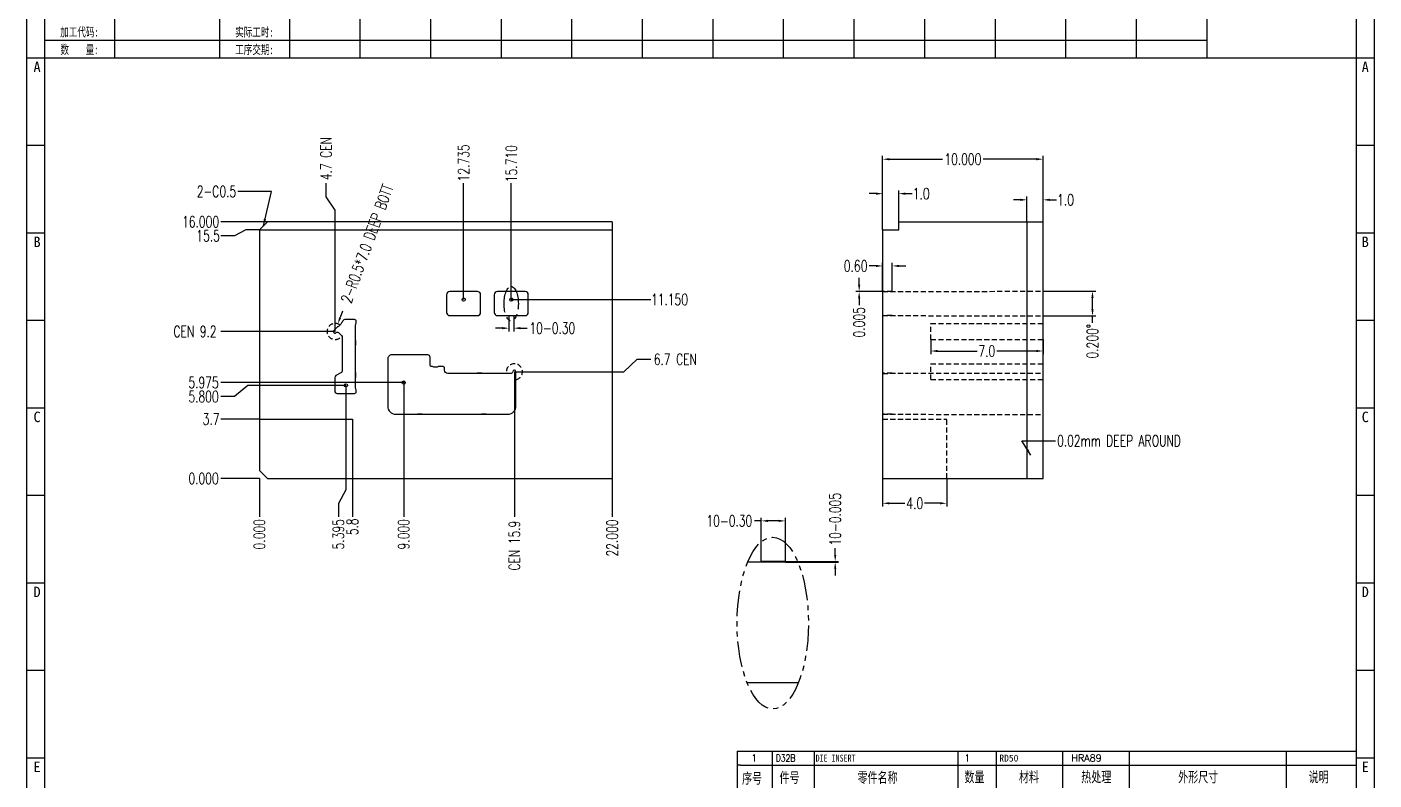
# Model space of a CAD drawing. Header units: millimetres. Extents: x -2852 to 5627, y -2271 to 1849.
# Drawn here: x -1342.4 to -1258.4, y -414.8 to -367.8 of the extents above; entities that cross this region are included whole.
import ezdxf
from ezdxf.enums import TextEntityAlignment as Align

# ---------------------------------------------------------------- set-up
doc = ezdxf.new("R2010")
doc.units = ezdxf.units.MM
doc.header["$PDSIZE"] = 3
doc.linetypes.add('DASHED2', pattern=[9.525, 6.35, -3.175])
doc.linetypes.add('PHANTOM', pattern=[63.5, 31.75, -6.35, 6.35, -6.35, 6.35, -6.35])
for name, color, linetype in [('1', 7, 'Continuous'), ('11', 4, 'DASHED2'), ('41', 1, 'Continuous'), ('D03', 7, 'Continuous'), ('PUNCH', 1, 'Continuous')]:
    doc.layers.add(name, color=color, linetype=linetype)
doc.styles.add('CH', font='仿宋_GB2312_0.ttf')
doc.styles.add('jet02', font='simplex.shx', dxfattribs={"width": 0.7})
doc.styles.add('SIMPLEX', font='SIMPLEX')
doc.styles.get("Standard").update_dxf_attribs({"font": '仿宋_GB2312_0.ttf', "width": 0.7})
doc.styles.add('tk', font='', dxfattribs={"width": 0.7})
doc.styles.add('tk 2', font='仿宋_GB2312_0.ttf', dxfattribs={"width": 0.65})
doc.styles.get('tk').set_extended_font_data('NSimSun')
doc.dimstyles.new('jet02', dxfattribs={"dimtxt": 3.5, "dimasz": 2.1, "dimexe": 1, "dimexo": 0, "dimgap": 0.5, "dimtad": 0, "dimtoh": 1, "dimdec": 3, "dimzin": 9, "dimdsep": 46, "dimtxsty": 'jet02', "dimcen": 0, "dimclrt": 256, "dimazin": 2, "dimtfac": 1, "dimtdec": 3, "dimtofl": 0, "dimtmove": 0, "dimatfit": 1, "dimfxl": 1, "dimarcsym": 0})

# ---------------------------------------------------------------- blocks, each defined once
blk = doc.blocks.new('A3-N')
at = {"layer": '1', "color": 1}
for p, q in [((0, 0), (0, 296.73)), ((420, 296.73), (420, 1)), ((5.45, 269.45), (0, 269.45)), ((420, 269.45), (414.55, 269.45)), ((5.45, 242.18), (0, 242.18)), ((420, 242.18), (414.55, 242.18)), ((5.45, 214.91), (0, 214.91)), ((420, 214.91), (414.55, 214.91)), ((5.45, 187.64), (0, 187.64)), ((420, 187.64), (414.55, 187.64)), ((5.45, 160.36), (0, 160.36)), ((420, 160.36), (414.55, 160.36)), ((5.45, 133.09), (0, 133.09)), ((420, 133.09), (414.55, 133.09)), ((5.45, 105.82), (0, 105.82)), ((420, 105.82), (414.55, 105.82)), ((5.45, 78.55), (0, 78.55)), ((420, 78.55), (414.55, 78.55)), ((5.45, 51.27), (0, 51.27)), ((420, 51.27), (414.55, 51.27)), ((222.45, 49.09), (221.45, 49.09)), ((221.45, 49.09), (221.45, 40.36)), ((222.45, 49.09), (414.55, 49.09)), ((232.36, 49.09), (232.36, 40.36)), ((245.45, 49.09), (245.45, 40.36)), ((290.18, 49.09), (290.18, 40.36)), ((302.18, 49.09), (302.18, 40.36)), ((322.91, 49.09), (322.91, 40.36)), ((343.64, 49.09), (343.64, 40.36)), ((392.73, 40.36), (392.73, 49.09))]:
    blk.add_line(p, q, dxfattribs=at)
at = {"layer": '1'}
blk.add_line((414.55, 278.18), (414.55, 284.73), dxfattribs=at)
blk.add_lwpolyline([(221.45, 5.45), (414.55, 5.45), (414.55, 291.27), (5.45, 291.27), (5.45, 5.45), (414.55, 5.45)], dxfattribs=at)
at = {"layer": '41'}
for p, q in [((27.27, 291.27), (27.27, 269.45)), ((60, 291.27), (60, 269.45)), ((81.82, 291.27), (81.82, 269.45)), ((103.82, 291.27), (103.82, 269.45)), ((125.82, 291.27), (125.82, 269.45)), ((147.82, 291.27), (147.82, 269.45)), ((169.82, 291.27), (169.82, 269.45)), ((191.82, 291.27), (191.82, 269.45)), ((213.82, 291.27), (213.82, 269.45)), ((235.82, 291.27), (235.82, 269.45)), ((257.82, 291.27), (257.82, 269.45)), ((279.82, 291.27), (279.82, 269.45)), ((301.82, 291.27), (301.82, 269.45)), ((323.82, 291.27), (323.82, 269.45)), ((345.82, 291.27), (345.82, 269.45)), ((367.82, 291.27), (367.82, 269.45)), ((367.82, 274.91), (5.45, 274.91)), ((414.55, 269.45), (5.45, 269.45))]:
    blk.add_line(p, q, dxfattribs=at)
at = {"layer": '1', "style": 'tk', "width": 0.7}
for s, p in [('加工代码:', (16.36, 277.64)), ('实际工时:', (70.91, 277.64)), ('数    量:', (16.36, 272.18)), ('工序交期:', (70.91, 272.18))]:
    blk.add_text(s, height=2.727, dxfattribs=at).set_placement(p, align=Align.MIDDLE)
at = {"layer": '1', "color": 1}
for s, p in [('A', (2.04, 268.36)), ('B', (2.04, 213.82)), ('C', (2.04, 159.27)), ('D', (2.04, 104.73)), ('E', (2.04, 50.18))]:
    blk.add_text(s, height=3.27, dxfattribs=at).set_placement(p, align=Align.TOP_LEFT)
for s, p in [('A', (418.37, 268.36)), ('B', (418.37, 213.82)), ('C', (418.37, 159.27)), ('D', (418.37, 104.73)), ('E', (418.37, 50.18))]:
    blk.add_text(s, height=3.27, dxfattribs=at).set_placement(p, align=Align.TOP_RIGHT)
at = {"layer": '1', "color": 1, "style": 'tk 2', "width": 0.7}
for s, p in [('序号', (222.96, 43.34)), ('件号', (234.62, 43.61)), ('零件名称', (258.97, 43.61)), ('数量', (292.3, 43.78)), ('材料', (309.27, 43.78)), ('热处理', (328.71, 43.78)), ('外形尺寸', (358.94, 43.78)), ('说明', (399.61, 43.78))]:
    blk.add_text(s, height=3.273, dxfattribs=at).set_placement(p)
at = {"layer": '1', "style": 'tk 2', "width": 0.7}
for tag, p in [('PATR-NO1', (309.84, 32.96)), ('TITLE', (365.74, 30.9)), ('PATR-NO2', (309.84, 27.81)), ('DWG-NO:', (366.54, 18.14))]:
    blk.add_attdef(tag, p, '', height=3.27, dxfattribs=at)
at = {"layer": '1', "color": 1, "style": 'tk 2', "width": 0.7}
for tag, p in [('DRAW', (314.55, 7.27)), ('DATE', (334.72, 7.32))]:
    blk.add_attdef(tag, p, '', height=3.49, dxfattribs=at)
at = {"layer": '1', "style": 'tk 2', "width": 0.7}
for tag, p in [('SCALE', (376.55, 8.73)), ('SHEET', (386.6, 8.72)), ('REV', (397.38, 8.73))]:
    blk.add_attdef(tag, text='', height=2.18, dxfattribs=at).set_placement(p, align=Align.MIDDLE_LEFT)
blk = doc.blocks.new('FB3')
at = {"layer": '1', "color": 1}
for p, q in [((0, 4.36), (193.09, 4.36)), ((0, 4.36), (0, 0)), ((10.91, 4.36), (10.91, 0)), ((24, 4.36), (24, 0)), ((68.73, 4.36), (68.73, 0)), ((80.73, 4.36), (80.73, 0)), ((101.45, 4.36), (101.45, 0)), ((122.18, 4.36), (122.18, 0)), ((171.27, 0), (171.27, 4.36))]:
    blk.add_line(p, q, dxfattribs=at)
at = {"layer": '1'}
for tag, style, p in [('ITEM', 'SIMPLEX', (4.36, 2.18)), ('PARTNO', 'SIMPLEX', (12, 2.18)), ('QTY', 'SIMPLEX', (74.18, 2.18)), ('MATL', 'CH', (81.72, 2.18)), ('FINISH', 'SIMPLEX', (104.17, 2.18)), ('SPEC', 'SIMPLEX', (130.91, 2.18)), ('REMARK', 'SIMPLEX', (174.06, 2.18))]:
    blk.add_attdef(tag, text='', height=2.18, dxfattribs=dict(at, style=style)).set_placement(p, align=Align.MIDDLE_LEFT)
at = {"layer": '1', "style": 'tk', "width": 0.7}
blk.add_attdef('DIE', text='', height=2.18, dxfattribs=at).set_placement((24.43, 2.18), align=Align.MIDDLE_LEFT)
blk = doc.blocks.new('*D1891')
at = {"layer": '41', "ltscale": 0.05}
blk.add_line((-407.518, -2837.959), (-407.662, -2838.354), dxfattribs=at)
blk.add_solid([(-407.727, -2838.33), (-407.596, -2838.378), (-407.805, -2838.749)], dxfattribs=at)
at = {"layer": 'Defpoints', "color": 0, "ltscale": 0.05}
for p in [(-407.805, -2838.749), (-407.976, -2839.219)]:
    blk.add_point(p, dxfattribs=at)
at = {"layer": '41', "ltscale": 0.05, "insert": (-405.983, -2833.743), "char_height": 0.7, "attachment_point": 5, "rotation": 69.99685, "style": 'jet02'}
blk.add_mtext('2-R0.5*7.0 DEEP BOTT', dxfattribs=at)
blk = doc.blocks.new('*D1892')
at = {"layer": '41', "ltscale": 0.05}
blk.add_line((-412.697, -2848.379), (-415.098, -2848.379), dxfattribs=at)
at = {"layer": 'Defpoints', "color": 0, "ltscale": 0.05}
for p in [(-415.098, -2848.379), (-412.697, -2848.379), (-412.697, -2848.379)]:
    blk.add_point(p, dxfattribs=at)
at = {"layer": '41', "ltscale": 0.05, "insert": (-416.178, -2848.379), "char_height": 0.7, "attachment_point": 5, "style": 'jet02'}
blk.add_mtext('0.000', dxfattribs=at)
blk = doc.blocks.new('*D1893')
at = {"layer": '41', "ltscale": 0.05}
blk.add_line((-412.697, -2844.679), (-415.098, -2844.679), dxfattribs=at)
at = {"layer": 'Defpoints', "color": 0, "ltscale": 0.05}
for p in [(-415.098, -2844.679), (-412.697, -2844.679), (-412.697, -2848.379)]:
    blk.add_point(p, dxfattribs=at)
at = {"layer": '41', "ltscale": 0.05, "insert": (-415.711, -2844.679), "char_height": 0.7, "attachment_point": 5, "style": 'jet02'}
blk.add_mtext('3.7', dxfattribs=at)
blk = doc.blocks.new('*D1894')
at = {"layer": '41', "ltscale": 0.05}
for p, q in [((-414.258, -2843.279), (-415.098, -2843.279)), ((-413.418, -2842.579), (-414.258, -2843.279)), ((-407.302, -2842.579), (-413.418, -2842.579))]:
    blk.add_line(p, q, dxfattribs=at)
at = {"layer": 'Defpoints', "color": 0, "ltscale": 0.05}
for p in [(-415.098, -2843.279), (-407.302, -2842.579), (-412.697, -2848.379)]:
    blk.add_point(p, dxfattribs=at)
at = {"layer": '41', "ltscale": 0.05, "insert": (-416.178, -2843.279), "char_height": 0.7, "attachment_point": 5, "style": 'jet02'}
blk.add_mtext('5.800', dxfattribs=at)
blk = doc.blocks.new('*D1895')
at = {"layer": '41', "ltscale": 0.05}
blk.add_line((-403.697, -2842.404), (-415.098, -2842.404), dxfattribs=at)
at = {"layer": 'Defpoints', "color": 0, "ltscale": 0.05}
for p in [(-415.098, -2842.404), (-403.697, -2842.404), (-412.697, -2848.379)]:
    blk.add_point(p, dxfattribs=at)
at = {"layer": '41', "ltscale": 0.05, "insert": (-416.178, -2842.404), "char_height": 0.7, "attachment_point": 5, "style": 'jet02'}
blk.add_mtext('5.975', dxfattribs=at)
blk = doc.blocks.new('*D1896')
at = {"layer": '41', "ltscale": 0.05}
blk.add_line((-407.976, -2839.219), (-415.098, -2839.219), dxfattribs=at)
at = {"layer": 'Defpoints', "color": 0, "ltscale": 0.05}
for p in [(-415.098, -2839.219), (-407.976, -2839.219), (-412.697, -2848.379)]:
    blk.add_point(p, dxfattribs=at)
at = {"layer": '41', "ltscale": 0.05, "insert": (-416.878, -2839.219), "char_height": 0.7, "attachment_point": 5, "style": 'jet02'}
blk.add_mtext('{\\C1; CEN }9.2', dxfattribs=at)
blk = doc.blocks.new('*D1897')
at = {"layer": '41', "ltscale": 0.05}
for p, q in [((-414.258, -2833.254), (-415.098, -2833.254)), ((-413.537, -2832.879), (-414.258, -2833.254)), ((-412.697, -2832.879), (-413.537, -2832.879))]:
    blk.add_line(p, q, dxfattribs=at)
at = {"layer": 'Defpoints', "color": 0, "ltscale": 0.05}
for p in [(-415.098, -2833.254), (-412.697, -2832.879), (-412.697, -2848.379)]:
    blk.add_point(p, dxfattribs=at)
at = {"layer": '41', "ltscale": 0.05, "insert": (-415.898, -2833.254), "char_height": 0.7, "attachment_point": 5, "style": 'jet02'}
blk.add_mtext('15.5', dxfattribs=at)
blk = doc.blocks.new('*D1898')
at = {"layer": '41', "ltscale": 0.05}
blk.add_line((-412.197, -2832.379), (-415.098, -2832.379), dxfattribs=at)
at = {"layer": 'Defpoints', "color": 0, "ltscale": 0.05}
for p in [(-415.098, -2832.379), (-412.197, -2832.379), (-412.697, -2848.379)]:
    blk.add_point(p, dxfattribs=at)
at = {"layer": '41', "ltscale": 0.05, "insert": (-416.364, -2832.379), "char_height": 0.7, "attachment_point": 5, "style": 'jet02'}
blk.add_mtext('16.000', dxfattribs=at)
blk = doc.blocks.new('*D1899')
at = {"layer": '41', "ltscale": 0.05}
for p, q in [((-389.976, -2841.729), (-389.136, -2840.954)), ((-389.136, -2840.954), (-388.296, -2840.954)), ((-396.797, -2841.729), (-389.976, -2841.729))]:
    blk.add_line(p, q, dxfattribs=at)
at = {"layer": 'Defpoints', "color": 0, "ltscale": 0.05}
for p in [(-388.296, -2840.954), (-396.797, -2841.729), (-412.697, -2848.379)]:
    blk.add_point(p, dxfattribs=at)
at = {"layer": '41', "ltscale": 0.05, "insert": (-386.761, -2840.954), "char_height": 0.7, "attachment_point": 5, "style": 'jet02'}
blk.add_mtext('6.7{\\C1; CEN }', dxfattribs=at)
blk = doc.blocks.new('*D1900')
at = {"layer": '41', "ltscale": 0.05}
blk.add_line((-396.987, -2837.229), (-388.296, -2837.229), dxfattribs=at)
at = {"layer": 'Defpoints', "color": 0, "ltscale": 0.05}
for p in [(-396.987, -2837.229), (-388.296, -2837.229), (-412.697, -2848.379)]:
    blk.add_point(p, dxfattribs=at)
at = {"layer": '41', "ltscale": 0.05, "insert": (-387.123, -2837.229), "char_height": 0.7, "attachment_point": 5, "style": 'jet02'}
blk.add_mtext('11.150', dxfattribs=at)
blk = doc.blocks.new('*D1901')
at = {"layer": '41', "ltscale": 0.05}
blk.add_line((-412.697, -2848.379), (-412.697, -2850.78), dxfattribs=at)
at = {"layer": 'Defpoints', "color": 0, "ltscale": 0.05}
for p in [(-412.697, -2848.379), (-412.697, -2848.379), (-412.697, -2850.78)]:
    blk.add_point(p, dxfattribs=at)
at = {"layer": '41', "ltscale": 0.05, "insert": (-412.697, -2851.86), "char_height": 0.7, "attachment_point": 5, "rotation": 90, "style": 'jet02'}
blk.add_mtext('0.000', dxfattribs=at)
blk = doc.blocks.new('*D1902')
at = {"layer": '41', "ltscale": 0.05}
for p, q in [((-407.302, -2842.579), (-407.302, -2849.1)), ((-407.302, -2849.1), (-407.772, -2849.94)), ((-407.772, -2849.94), (-407.772, -2850.78))]:
    blk.add_line(p, q, dxfattribs=at)
at = {"layer": 'Defpoints', "color": 0, "ltscale": 0.05}
for p in [(-407.302, -2842.579), (-412.697, -2848.379), (-407.772, -2850.78)]:
    blk.add_point(p, dxfattribs=at)
at = {"layer": '41', "ltscale": 0.05, "insert": (-407.772, -2851.86), "char_height": 0.7, "attachment_point": 5, "rotation": 90, "style": 'jet02'}
blk.add_mtext('5.395', dxfattribs=at)
blk = doc.blocks.new('*D1903')
at = {"layer": '41', "ltscale": 0.05}
blk.add_line((-406.897, -2848.379), (-406.897, -2850.78), dxfattribs=at)
at = {"layer": 'Defpoints', "color": 0, "ltscale": 0.05}
for p in [(-412.697, -2848.379), (-406.897, -2848.379), (-406.897, -2850.78)]:
    blk.add_point(p, dxfattribs=at)
at = {"layer": '41', "ltscale": 0.05, "insert": (-406.897, -2851.393), "char_height": 0.7, "attachment_point": 5, "rotation": 90, "style": 'jet02'}
blk.add_mtext('5.8', dxfattribs=at)
blk = doc.blocks.new('*D1904')
at = {"layer": '41', "ltscale": 0.05}
blk.add_line((-403.697, -2842.404), (-403.697, -2850.78), dxfattribs=at)
at = {"layer": 'Defpoints', "color": 0, "ltscale": 0.05}
for p in [(-403.697, -2842.404), (-412.697, -2848.379), (-403.697, -2850.78)]:
    blk.add_point(p, dxfattribs=at)
at = {"layer": '41', "ltscale": 0.05, "insert": (-403.697, -2851.86), "char_height": 0.7, "attachment_point": 5, "rotation": 90, "style": 'jet02'}
blk.add_mtext('9.000', dxfattribs=at)
blk = doc.blocks.new('*D1905')
at = {"layer": '41', "ltscale": 0.05}
blk.add_line((-396.797, -2841.729), (-396.797, -2850.78), dxfattribs=at)
at = {"layer": 'Defpoints', "color": 0, "ltscale": 0.05}
for p in [(-396.797, -2841.729), (-412.697, -2848.379), (-396.797, -2850.78)]:
    blk.add_point(p, dxfattribs=at)
at = {"layer": '41', "ltscale": 0.05, "insert": (-396.797, -2852.735), "char_height": 0.7, "attachment_point": 5, "rotation": 90, "style": 'jet02'}
blk.add_mtext('{\\C1; CEN }15.9', dxfattribs=at)
blk = doc.blocks.new('*D1906')
at = {"layer": '41', "ltscale": 0.05}
blk.add_line((-390.697, -2848.379), (-390.697, -2850.78), dxfattribs=at)
at = {"layer": 'Defpoints', "color": 0, "ltscale": 0.05}
for p in [(-412.697, -2848.379), (-390.697, -2848.379), (-390.697, -2850.78)]:
    blk.add_point(p, dxfattribs=at)
at = {"layer": '41', "ltscale": 0.05, "insert": (-390.697, -2852.093), "char_height": 0.7, "attachment_point": 5, "rotation": 90, "style": 'jet02'}
blk.add_mtext('22.000', dxfattribs=at)
blk = doc.blocks.new('*D1907')
at = {"layer": '41', "ltscale": 0.05}
for p, q in [((-408.543, -2830.818), (-408.543, -2829.978)), ((-407.976, -2831.658), (-408.543, -2830.818)), ((-407.976, -2839.219), (-407.976, -2831.658))]:
    blk.add_line(p, q, dxfattribs=at)
at = {"layer": 'Defpoints', "color": 0, "ltscale": 0.05}
for p in [(-408.543, -2829.978), (-407.976, -2839.219), (-412.697, -2848.379)]:
    blk.add_point(p, dxfattribs=at)
at = {"layer": '41', "ltscale": 0.05, "insert": (-408.543, -2828.443), "char_height": 0.7, "attachment_point": 5, "rotation": 90, "style": 'jet02'}
blk.add_mtext('4.7{\\C1; CEN }', dxfattribs=at)
blk = doc.blocks.new('*D1908')
at = {"layer": '41', "ltscale": 0.05}
blk.add_line((-399.962, -2837.229), (-399.962, -2829.978), dxfattribs=at)
at = {"layer": 'Defpoints', "color": 0, "ltscale": 0.05}
for p in [(-399.962, -2829.978), (-399.962, -2837.229), (-412.697, -2848.379)]:
    blk.add_point(p, dxfattribs=at)
at = {"layer": '41', "ltscale": 0.05, "insert": (-399.962, -2828.711), "char_height": 0.7, "attachment_point": 5, "rotation": 90, "style": 'jet02'}
blk.add_mtext('12.735', dxfattribs=at)
blk = doc.blocks.new('*D1909')
at = {"layer": '41', "ltscale": 0.05}
blk.add_line((-396.987, -2837.229), (-396.987, -2829.978), dxfattribs=at)
at = {"layer": 'Defpoints', "color": 0, "ltscale": 0.05}
for p in [(-396.987, -2829.978), (-396.987, -2837.229), (-412.697, -2848.379)]:
    blk.add_point(p, dxfattribs=at)
at = {"layer": '41', "ltscale": 0.05, "insert": (-396.987, -2828.758), "char_height": 0.7, "attachment_point": 5, "rotation": 90, "style": 'jet02'}
blk.add_mtext('15.710', dxfattribs=at)
blk = doc.blocks.new('*D1910')
at = {"layer": '41', "ltscale": 0.05}
for p, q in [((-374.252, -2830.628), (-374.672, -2830.628)), ((-373.832, -2832.879), (-373.832, -2830.428)), ((-372.832, -2832.379), (-372.832, -2830.428)), ((-372.412, -2830.628), (-371.992, -2830.628))]:
    blk.add_line(p, q, dxfattribs=at)
for points in [[(-374.252, -2830.558), (-374.252, -2830.698), (-373.832, -2830.628)], [(-372.412, -2830.558), (-372.412, -2830.698), (-372.832, -2830.628)]]:
    blk.add_solid(points, dxfattribs=at)
at = {"layer": 'Defpoints', "color": 0, "ltscale": 0.05}
for p in [(-372.832, -2830.628), (-372.832, -2832.379), (-373.832, -2832.879)]:
    blk.add_point(p, dxfattribs=at)
at = {"layer": '41', "ltscale": 0.05, "insert": (-371.425, -2830.628), "char_height": 0.7, "attachment_point": 5, "style": 'jet02'}
blk.add_mtext('1.0', dxfattribs=at)
blk = doc.blocks.new('*D1911')
at = {"layer": '41', "ltscale": 0.05}
for p, q in [((-373.832, -2832.879), (-373.832, -2828.28)), ((-363.832, -2832.379), (-363.832, -2828.28)), ((-373.412, -2828.48), (-370.098, -2828.48)), ((-364.252, -2828.48), (-367.565, -2828.48))]:
    blk.add_line(p, q, dxfattribs=at)
for points in [[(-373.412, -2828.41), (-373.412, -2828.55), (-373.832, -2828.48)], [(-364.252, -2828.41), (-364.252, -2828.55), (-363.832, -2828.48)]]:
    blk.add_solid(points, dxfattribs=at)
at = {"layer": 'Defpoints', "color": 0, "ltscale": 0.05}
for p in [(-363.832, -2828.48), (-363.832, -2832.379), (-373.832, -2832.879)]:
    blk.add_point(p, dxfattribs=at)
at = {"layer": '41', "ltscale": 0.05, "insert": (-368.832, -2828.48), "char_height": 0.7, "attachment_point": 5, "style": 'jet02'}
blk.add_mtext('10.000', dxfattribs=at)
blk = doc.blocks.new('*D1912')
at = {"layer": '41', "ltscale": 0.05}
for p, q in [((-365.252, -2831.014), (-365.672, -2831.014)), ((-364.832, -2832.379), (-364.832, -2830.814)), ((-363.832, -2832.379), (-363.832, -2830.814)), ((-363.412, -2831.014), (-362.992, -2831.014))]:
    blk.add_line(p, q, dxfattribs=at)
for points in [[(-365.252, -2830.944), (-365.252, -2831.084), (-364.832, -2831.014)], [(-363.412, -2830.944), (-363.412, -2831.084), (-363.832, -2831.014)]]:
    blk.add_solid(points, dxfattribs=at)
at = {"layer": 'Defpoints', "color": 0, "ltscale": 0.05}
for p in [(-363.832, -2831.014), (-364.832, -2832.379), (-363.832, -2832.379)]:
    blk.add_point(p, dxfattribs=at)
at = {"layer": '41', "ltscale": 0.05, "insert": (-362.425, -2831.014), "char_height": 0.7, "attachment_point": 5, "style": 'jet02'}
blk.add_mtext('1.0', dxfattribs=at)
blk = doc.blocks.new('*D1913')
at = {"layer": '41', "ltscale": 0.05}
for p, q in [((-370.832, -2839.719), (-370.832, -2840.637)), ((-363.832, -2839.719), (-363.832, -2840.637)), ((-370.412, -2840.437), (-367.945, -2840.437)), ((-364.252, -2840.437), (-366.718, -2840.437))]:
    blk.add_line(p, q, dxfattribs=at)
for points in [[(-370.412, -2840.367), (-370.412, -2840.507), (-370.832, -2840.437)], [(-364.252, -2840.367), (-364.252, -2840.507), (-363.832, -2840.437)]]:
    blk.add_solid(points, dxfattribs=at)
at = {"layer": 'Defpoints', "color": 0, "ltscale": 0.05}
for p in [(-370.832, -2839.719), (-363.832, -2839.719), (-363.832, -2840.437)]:
    blk.add_point(p, dxfattribs=at)
at = {"layer": '41', "ltscale": 0.05, "insert": (-367.332, -2840.437), "char_height": 0.7, "attachment_point": 5, "style": 'jet02'}
blk.add_mtext('7.0', dxfattribs=at)
blk = doc.blocks.new('*D1914')
at = {"layer": '41', "ltscale": 0.05}
for p, q in [((-373.832, -2848.379), (-373.832, -2850.128)), ((-369.832, -2848.379), (-369.832, -2850.128)), ((-373.412, -2849.928), (-372.445, -2849.928)), ((-370.252, -2849.928), (-371.218, -2849.928))]:
    blk.add_line(p, q, dxfattribs=at)
for points in [[(-373.412, -2849.858), (-373.412, -2849.998), (-373.832, -2849.928)], [(-370.252, -2849.858), (-370.252, -2849.998), (-369.832, -2849.928)]]:
    blk.add_solid(points, dxfattribs=at)
at = {"layer": 'Defpoints', "color": 0, "ltscale": 0.05}
for p in [(-373.832, -2848.379), (-369.832, -2848.379), (-373.832, -2849.928)]:
    blk.add_point(p, dxfattribs=at)
at = {"layer": '41', "ltscale": 0.05, "insert": (-371.832, -2849.928), "char_height": 0.7, "attachment_point": 5, "style": 'jet02'}
blk.add_mtext('4.0', dxfattribs=at)
blk = doc.blocks.new('*D1915')
at = {"layer": '41', "ltscale": 0.05}
for p, q in [((-363.832, -2836.711), (-360.548, -2836.705)), ((-363.832, -2838.246), (-360.548, -2838.252))]:
    blk.add_line(p, q, dxfattribs=at)
for start, end in [(359.95435, 0.04565), (359.84565, 359.9)]:
    blk.add_arc((-803.549, -2837.479), 442.802, start, end, dxfattribs=at)
for points in [[(-360.818, -2837.126), (-360.678, -2837.126), (-360.748, -2836.706)], [(-360.678, -2837.832), (-360.818, -2837.831), (-360.748, -2838.251)]]:
    blk.add_solid(points, dxfattribs=at)
at = {"layer": 'Defpoints', "color": 0, "ltscale": 0.05}
for p in [(-373.832, -2836.729), (-363.832, -2836.711), (-360.748, -2837.221), (-373.832, -2838.229), (-363.832, -2838.246)]:
    blk.add_point(p, dxfattribs=at)
at = {"layer": '41', "ltscale": 0.05, "insert": (-360.752, -2839.833), "char_height": 0.7, "attachment_point": 5, "rotation": 89.84565, "style": 'jet02'}
blk.add_mtext('0.200°', dxfattribs=at)
blk = doc.blocks.new('*D1916')
at = {"layer": '41', "ltscale": 0.05}
for p, q in [((-373.832, -2836.724), (-373.832, -2834.933)), ((-373.232, -2836.728), (-373.232, -2834.933)), ((-374.252, -2835.133), (-374.672, -2835.133)), ((-372.812, -2835.133), (-372.392, -2835.133))]:
    blk.add_line(p, q, dxfattribs=at)
for points in [[(-374.252, -2835.063), (-374.252, -2835.203), (-373.832, -2835.133)], [(-372.812, -2835.063), (-372.812, -2835.203), (-373.232, -2835.133)]]:
    blk.add_solid(points, dxfattribs=at)
at = {"layer": 'Defpoints', "color": 0, "ltscale": 0.05}
for p in [(-373.832, -2835.133), (-373.832, -2836.724), (-373.232, -2836.728)]:
    blk.add_point(p, dxfattribs=at)
at = {"layer": '41', "ltscale": 0.05, "insert": (-375.518, -2835.133), "char_height": 0.7, "attachment_point": 5, "style": 'jet02'}
blk.add_mtext('0.60', dxfattribs=at)
blk = doc.blocks.new('*D1917')
at = {"layer": '41', "ltscale": 0.05}
for p, q in [((-375.297, -2836.304), (-375.297, -2835.884)), ((-373.832, -2836.724), (-375.497, -2836.724)), ((-373.832, -2836.729), (-375.497, -2836.729)), ((-375.297, -2837.149), (-375.297, -2837.569))]:
    blk.add_line(p, q, dxfattribs=at)
for points in [[(-375.367, -2836.304), (-375.227, -2836.304), (-375.297, -2836.724)], [(-375.367, -2837.149), (-375.227, -2837.149), (-375.297, -2836.729)]]:
    blk.add_solid(points, dxfattribs=at)
at = {"layer": 'Defpoints', "color": 0, "ltscale": 0.05}
for p in [(-375.297, -2836.729), (-373.832, -2836.724), (-373.832, -2836.729)]:
    blk.add_point(p, dxfattribs=at)
at = {"layer": '41', "ltscale": 0.05, "insert": (-375.297, -2838.649), "char_height": 0.7, "attachment_point": 5, "rotation": 90, "style": 'jet02'}
blk.add_mtext('0.005', dxfattribs=at)
blk = doc.blocks.new('*D1918')
at = {"layer": '41', "ltscale": 0.05}
for p, q in [((-397.137, -2838.234), (-397.137, -2839.212)), ((-396.837, -2838.234), (-396.837, -2839.212)), ((-397.557, -2839.012), (-397.977, -2839.012)), ((-396.417, -2839.012), (-395.997, -2839.012))]:
    blk.add_line(p, q, dxfattribs=at)
for points in [[(-397.557, -2838.942), (-397.557, -2839.082), (-397.137, -2839.012)], [(-396.417, -2838.942), (-396.417, -2839.082), (-396.837, -2839.012)]]:
    blk.add_solid(points, dxfattribs=at)
at = {"layer": 'Defpoints', "color": 0, "ltscale": 0.05}
for p in [(-397.137, -2838.234), (-396.837, -2838.234), (-396.837, -2839.012)]:
    blk.add_point(p, dxfattribs=at)
at = {"layer": '41', "ltscale": 0.05, "insert": (-394.427, -2839.012), "char_height": 0.7, "attachment_point": 5, "style": 'jet02'}
blk.add_mtext('10-0.30', dxfattribs=at)
blk = doc.blocks.new('*D1919')
at = {"layer": '41', "ltscale": 0.05}
for p, q in [((-376.792, -2853.147), (-376.792, -2852.727)), ((-379.901, -2853.567), (-376.592, -2853.567)), ((-379.901, -2853.592), (-376.592, -2853.592)), ((-376.792, -2854.012), (-376.792, -2854.432))]:
    blk.add_line(p, q, dxfattribs=at)
for points in [[(-376.862, -2853.147), (-376.722, -2853.147), (-376.792, -2853.567)], [(-376.862, -2854.012), (-376.722, -2854.012), (-376.792, -2853.592)]]:
    blk.add_solid(points, dxfattribs=at)
at = {"layer": 'Defpoints', "color": 0, "ltscale": 0.05}
for p in [(-379.901, -2853.567), (-379.901, -2853.592), (-376.792, -2853.567)]:
    blk.add_point(p, dxfattribs=at)
at = {"layer": '41', "ltscale": 0.05, "insert": (-376.792, -2850.923), "char_height": 0.7, "attachment_point": 5, "rotation": 90, "style": 'jet02'}
blk.add_mtext('10-0.005', dxfattribs=at)
blk = doc.blocks.new('*D1920')
at = {"layer": '41', "ltscale": 0.05}
for p, q in [((-381.401, -2853.567), (-381.401, -2850.825)), ((-379.901, -2853.567), (-379.901, -2850.825)), ((-381.401, -2851.025), (-381.821, -2851.025)), ((-380.321, -2851.025), (-380.981, -2851.025))]:
    blk.add_line(p, q, dxfattribs=at)
for points in [[(-380.981, -2850.955), (-380.981, -2851.095), (-381.401, -2851.025)], [(-380.321, -2850.955), (-380.321, -2851.095), (-379.901, -2851.025)]]:
    blk.add_solid(points, dxfattribs=at)
at = {"layer": 'Defpoints', "color": 0, "ltscale": 0.05}
for p in [(-379.901, -2851.025), (-381.401, -2853.567), (-379.901, -2853.567)]:
    blk.add_point(p, dxfattribs=at)
at = {"layer": '41', "ltscale": 0.05, "insert": (-383.391, -2851.025), "char_height": 0.7, "attachment_point": 5, "style": 'jet02'}
blk.add_mtext('10-0.30', dxfattribs=at)

msp = doc.modelspace()

# ---------------------------------------------------------------- linework, layer by layer
at = {"layer": '1', "ltscale": 0.05}
for p, q in [((-1327.9045, -380.4488), (-1305.9045, -380.4488)), ((-1289.0393, -395.9488), (-1289.0393, -380.4488)), ((-1289.0393, -380.4488), (-1288.0393, -380.4488)), ((-1288.0393, -379.9488), (-1279.0393, -379.9488)), ((-1288.0393, -380.4488), (-1288.0393, -379.9488)), ((-1279.0393, -395.9488), (-1279.0393, -379.9488)), ((-1289.0393, -395.9488), (-1279.0393, -395.9488))]:
    msp.add_line(p, q, dxfattribs=at)
at = {"layer": '1', "color": 3, "ltscale": 0.05}
for p, q in [((-1280.0393, -395.9488), (-1280.0393, -379.9488)), ((-1315.3195, -384.2988), (-1315.3195, -384.2938)), ((-1315.0195, -384.2988), (-1315.0195, -384.2938)), ((-1312.3445, -384.2988), (-1312.3445, -384.2938)), ((-1312.0445, -384.2988), (-1312.0445, -384.2938)), ((-1315.3195, -385.7988), (-1315.3195, -385.8038)), ((-1315.0195, -385.7988), (-1315.0195, -385.8038)), ((-1312.3445, -385.7988), (-1312.3445, -385.8038)), ((-1312.0445, -385.7988), (-1312.0445, -385.8038)), ((-1322.7325, -388.0402), (-1322.7375, -388.0402)), ((-1321.9045, -387.3488), (-1321.8995, -387.3488)), ((-1321.9045, -387.6488), (-1321.8995, -387.6488)), ((-1322.7325, -388.3402), (-1322.7375, -388.3402)), ((-1321.9045, -389.3488), (-1321.8995, -389.3488)), ((-1321.9045, -389.6488), (-1321.8995, -389.6488)), ((-1314.3295, -389.3988), (-1314.3295, -389.3938)), ((-1314.0295, -389.3988), (-1314.0295, -389.3938)), ((-1318.0545, -391.9488), (-1318.0545, -391.9538)), ((-1317.7545, -391.9488), (-1317.7545, -391.9538)), ((-1314.0545, -391.9488), (-1314.0545, -391.9538)), ((-1313.7545, -391.9488), (-1313.7545, -391.9538)), ((-1296.6088, -401.1619), (-1296.6088, -401.1369)), ((-1295.1088, -401.1619), (-1295.1088, -401.1369)), ((-1296.6088, -408.6619), (-1296.6088, -408.6869)), ((-1295.1088, -408.6619), (-1295.1088, -408.6869))]:
    msp.add_line(p, q, dxfattribs=at)
for points in [[(-1315.0195, -384.2938), (-1315.3195, -384.2938)], [(-1312.0445, -384.2938), (-1312.3445, -384.2938)], [(-1315.0195, -385.8038), (-1315.3195, -385.8038)], [(-1312.0445, -385.8038), (-1312.3445, -385.8038)], [(-1322.7375, -388.0402), (-1322.7375, -388.3402)], [(-1321.8995, -387.6488), (-1321.8995, -387.3488)], [(-1321.8995, -389.6488), (-1321.8995, -389.3488)], [(-1314.0295, -389.3938), (-1314.3295, -389.3938)], [(-1317.7545, -391.9538), (-1318.0545, -391.9538)], [(-1313.7545, -391.9538), (-1314.0545, -391.9538)], [(-1295.1088, -401.1369), (-1296.6088, -401.1369)], [(-1295.1088, -408.6869), (-1296.6088, -408.6869)]]:
    msp.add_lwpolyline(points, dxfattribs=at)
at = {"layer": '11', "ltscale": 0.05}
for p, q in [((-1289.0393, -384.2988), (-1279.0393, -384.2814)), ((-1289.0393, -385.7988), (-1279.0393, -385.8163)), ((-1286.0393, -386.2888), (-1279.0393, -386.2888)), ((-1286.0393, -387.2888), (-1286.0393, -386.2888)), ((-1286.0393, -387.2888), (-1279.0393, -387.2888)), ((-1286.0393, -388.7988), (-1279.0393, -388.7988)), ((-1286.0393, -389.7887), (-1286.0393, -388.7988)), ((-1289.0393, -389.3988), (-1279.0393, -389.3814)), ((-1286.0393, -389.7887), (-1279.0393, -389.7887)), ((-1289.0393, -391.9488), (-1279.0393, -391.9663)), ((-1289.0393, -392.2488), (-1285.0393, -392.2488)), ((-1285.0393, -395.9488), (-1285.0393, -392.2488))]:
    msp.add_line(p, q, dxfattribs=at)
at = {"layer": '11', "color": 3, "ltscale": 0.05}
for p, q in [((-1288.4393, -384.2978), (-1289.0393, -384.2938)), ((-1288.4393, -385.7999), (-1289.0393, -385.8038)), ((-1288.4393, -389.3978), (-1289.0393, -389.3938)), ((-1288.4393, -391.9499), (-1289.0393, -391.9538))]:
    msp.add_line(p, q, dxfattribs=at)
at = {"layer": '11', "ltscale": 0.05}
for centre, start, end in [((-1323.184, -386.7888), 51.892103, 326.178745), ((-1312.0045, -389.2988), 281.536959, 191.536959)]:
    msp.add_arc(centre, 0.5, start, end, dxfattribs=at)
at = {"layer": '41', "color": 6, "linetype": 'PHANTOM', "ltscale": 0.05}
for centre, major_axis in [((-1312.2013, -385.0601), (0, 1.0704)), ((-1295.8926, -404.9683), (0, 5.352))]:
    msp.add_ellipse(centre, major_axis=major_axis, ratio=0.4156448, dxfattribs=at)
at = {"layer": 'D03', "ltscale": 0.05}
for points in [[(-1305.9045, -379.9488), (-1327.4045, -379.9488), (-1327.9045, -380.4488), (-1327.9045, -395.4488), (-1327.4045, -395.9488), (-1305.9045, -395.9488)], [(-1305.9045, -379.9488), (-1305.9045, -395.9488)]]:
    msp.add_lwpolyline(points, dxfattribs=at)
at = {"layer": 'D03'}
msp.add_lwpolyline([(-1327.9045, -392.2488), (-1322.1045, -392.2488), (-1322.1045, -395.9488)], dxfattribs=at)
at = {"layer": 'PUNCH', "color": 1, "ltscale": 0.05}
for points in [[(-1316.2295, -384.4988), (-1316.2295, -385.5988, 0.4142136), (-1316.0295, -385.7988), (-1314.3095, -385.7988, 0.4142136), (-1314.1095, -385.5988), (-1314.1095, -384.4988, 0.4142136), (-1314.3095, -384.2988), (-1316.0295, -384.2988, 0.4142136)], [(-1311.1345, -384.4988, 0.4142136), (-1311.3345, -384.2988), (-1313.0545, -384.2988, 0.4142136), (-1313.2545, -384.4988), (-1313.2545, -385.5988, 0.4142136), (-1313.0545, -385.7988), (-1311.3345, -385.7988, 0.4142136), (-1311.1345, -385.5988)]]:
    msp.add_lwpolyline(points, format="xyb", close=True, dxfattribs=at)
at = {"layer": 'PUNCH', "ltscale": 0.05}
for points in [[(-1322.9719, -386.8595), (-1322.7911, -387.0402, -0.1989124), (-1322.7325, -387.1817), (-1322.7325, -389.1988, -0.2679492), (-1322.8325, -389.372), (-1323.1295, -389.5435, 0.2679492), (-1323.2045, -389.6734), (-1323.2045, -390.4988, 0.4142136), (-1323.0545, -390.6488), (-1321.9645, -390.6488, 0.4142136), (-1321.8645, -390.5488), (-1321.8645, -390.4488, 0.1443689), (-1321.8805, -390.3946, -0.1443689), (-1321.9045, -390.3132), (-1321.9045, -386.3845, -0.1443689), (-1321.8805, -386.3031, 0.1443689), (-1321.8645, -386.2488), (-1321.8645, -386.1488, 0.4142136), (-1321.9645, -386.0488), (-1322.5686, -386.0488, 0.2679492), (-1322.6985, -386.1238), (-1322.7438, -386.2024, -0.0655435), (-1322.7597, -386.2231), (-1322.7747, -386.238, 0.0954146), (-1322.8065, -386.285), (-1322.8261, -386.3309, -0.0954146), (-1322.8579, -386.3779), (-1322.9232, -386.4431, -0.0954146), (-1322.9701, -386.4749), (-1323.016, -386.4946, 0.0954146), (-1323.063, -386.5264), (-1323.2547, -386.7181, 1), (-1323.1133, -386.8595, -0.4142136)], [(-1316.8277, -389.0081, -0.0954146), (-1316.8834, -389.0188), (-1316.9756, -389.0188, -0.0954146), (-1317.0314, -389.0081), (-1317.0777, -388.9896, 0.0954146), (-1317.1334, -388.9788), (-1317.1545, -388.9788, -0.4142136), (-1317.2545, -388.8788), (-1317.2545, -388.3988, 0.4142136), (-1317.4045, -388.2488), (-1319.6545, -388.2488, 0.4142136), (-1319.9045, -388.4988), (-1319.9045, -391.4488, 0.4142136), (-1319.4045, -391.9488), (-1312.4045, -391.9488, 0.4142136), (-1311.9045, -391.4488), (-1311.9045, -389.2988, 1), (-1312.1045, -389.2988, -0.4142136), (-1312.2045, -389.3988), (-1316.1545, -389.3988, -0.4142136), (-1316.3545, -389.1988), (-1316.3545, -389.0788, 0.4142136), (-1316.4545, -388.9788), (-1316.7256, -388.9788, 0.0954146), (-1316.7814, -388.9896)]]:
    msp.add_lwpolyline(points, format="xyb", close=True, dxfattribs=at)
at = {"layer": 'PUNCH', "color": 1, "ltscale": 0.05}
for points in [[(-1294.3288, -401.1619), (-1297.4564, -401.1619)], [(-1297.5024, -408.6619), (-1294.2828, -408.6619)]]:
    msp.add_lwpolyline(points, dxfattribs=at)
at = {"layer": 'PUNCH', "ltscale": 0.05}
for centre in [(-1315.1695, -384.7988), (-1312.1945, -384.7988), (-1322.5095, -390.1488), (-1318.9045, -389.9738)]:
    msp.add_circle(centre, 0.1, dxfattribs=at)

# ---------------------------------------------------------------- block references
at = {"layer": '1', "ltscale": 0.05, "xscale": 0.2000000000000455, "yscale": 0.2000000000000455, "zscale": 0.2000000000000455}
msp.add_blockref('A3-N', (-1342.3987, -423.6399), dxfattribs=at)
at = {"layer": '1', "ltscale": 0.05}
ref = msp.add_blockref('FB3', (-1298.1078, -413.8217), dxfattribs=dict(at, xscale=0.2000000000000455, yscale=0.2000000000000455, zscale=0.2000000000000455))
ref.add_attrib('PARTNO', 'D32B', dxfattribs={"height": 0.43636, "style": 'SIMPLEX', "width": 0.8}).set_placement((-1295.7078, -413.3854), align=Align.MIDDLE_LEFT)
ref.add_attrib('ITEM', '1', dxfattribs={"height": 0.4364, "style": 'SIMPLEX'}).set_placement((-1297.235, -413.3854), align=Align.MIDDLE_LEFT)
ref.add_attrib('DIE', 'DIE INSERT', dxfattribs={"height": 0.43636, "style": 'tk', "width": 0.7}).set_placement((-1293.2217, -413.3854), align=Align.MIDDLE_LEFT)
ref.add_attrib('QTY', '1', dxfattribs={"height": 0.4364, "style": 'SIMPLEX'}).set_placement((-1283.9479, -413.3854), align=Align.MIDDLE_LEFT)
ref.add_attrib('MATL', 'RD50', dxfattribs={"height": 0.43636, "style": 'CH'}).set_placement((-1281.7646, -413.3854), align=Align.MIDDLE_LEFT)
ref.add_attrib('FINISH', 'HRA89', dxfattribs={"height": 0.43636, "style": 'SIMPLEX'}).set_placement((-1277.2732, -413.3854), align=Align.MIDDLE_LEFT)

# ---------------------------------------------------------------- texts
at = {"layer": '41', "ltscale": 0.05, "char_height": 0.7, "style": 'jet02'}
for s, insert, attachment_point in [('2-C0.5', (-1329.3515, -378.0629), 6), ('0.02mm DEEP AROUND', (-1278.1673, -393.6051), 4)]:
    msp.add_mtext(s, dxfattribs=dict(at, insert=insert, attachment_point=attachment_point))

# ---------------------------------------------------------------- dimensions: what is measured, and where the dimension line sits
at = {"layer": '41', "ltscale": 0.05}
for feature_location, offset, dtype, origin, text, picture, middle, set_off in [((-1323.184, -386.7888), (-0.5664, 9.2408), 1, (-1327.9045, -395.9488), '<>{\\C1; CEN }', '*D1907', (-1323.7504, -376.013), (-915.2077, 2452.4298)), ((-1323.184, -386.7888), (-7.1214, 0), 0, (-1327.9045, -395.9488), '{\\C1; CEN }<>', '*D1896', (-1332.0854, -386.7888), (-915.2077, 2452.4298)), ((-1312.0045308743, -389.2988274945), (8.5008718636, 0.775), 0, (-1327.9045308743, -395.9488274945), '<>{\\C1; CEN }', '*D1899', (-1301.9686590107, -388.5238274945), (-915.2077048823, 2452.4298167741)), ((-1312.0045, -389.2988), (0, -9.0509), 1, (-1327.9045, -395.9488), '{\\C1; CEN }<>', '*D1905', (-1312.0045, -400.3047), (-915.2077, 2452.4298))]:
    dim = msp.add_ordinate_dim(feature_location=feature_location, offset=offset, dtype=dtype, origin=origin, text=text, dimstyle='jet02', override={"dimscale": 0.2, "dimtoh": 0, "dimdec": 1, "dimzin": 1, "dimclrd": 256, "dimclre": 256, "dimadec": 1, "dimazin": 0, "dimatfit": 3, "dimlwd": -1, "dimlwe": -1}, dxfattribs=at)
    dim.commit()
    dim.dimension.update_dxf_attribs({"geometry": picture, "text_midpoint": middle, "insert": set_off})
for feature_location, offset, dtype, origin, override, picture, middle, set_off in [((-1315.1695, -384.7988), (0, 7.2509), 1, (-1327.9045, -395.9488), {"dimscale": 0.2, "dimtoh": 0, "dimzin": 1, "dimclrd": 256, "dimclre": 256, "dimadec": 3, "dimazin": 0, "dimatfit": 3, "dimlwd": -1, "dimlwe": -1}, '*D1908', (-1315.1695, -376.2813), (-915.2077, 2452.4298)), ((-1312.1945, -384.7988), (0, 7.2509), 1, (-1327.9045, -395.9488), {"dimscale": 0.2, "dimtoh": 0, "dimzin": 1, "dimclrd": 256, "dimclre": 256, "dimadec": 3, "dimazin": 0, "dimatfit": 3, "dimlwd": -1, "dimlwe": -1}, '*D1909', (-1312.1945, -376.328), (-915.2077, 2452.4298)), ((-1327.4045, -379.9488), (-2.9009, 0), 0, (-1327.9045, -395.9488), {"dimscale": 0.2, "dimtoh": 0, "dimzin": 1, "dimclrd": 256, "dimclre": 256, "dimadec": 3, "dimazin": 0, "dimatfit": 3, "dimlwd": -1, "dimlwe": -1}, '*D1898', (-1331.5721, -379.9488), (-915.2077, 2452.4298)), ((-1327.9045, -380.4488), (-2.4009, -0.375), 0, (-1327.9045, -395.9488), {"dimscale": 0.2, "dimtoh": 0, "dimdec": 1, "dimzin": 1, "dimclrd": 256, "dimclre": 256, "dimadec": 1, "dimazin": 0, "dimatfit": 3, "dimlwd": -1, "dimlwe": -1}, '*D1897', (-1331.1054, -380.8238), (-915.2077, 2452.4298)), ((-1312.1945, -384.7988), (8.6909, 0), 0, (-1327.9045, -395.9488), {"dimscale": 0.2, "dimtoh": 0, "dimzin": 1, "dimclrd": 256, "dimclre": 256, "dimadec": 3, "dimazin": 0, "dimatfit": 3, "dimlwd": -1, "dimlwe": -1}, '*D1900', (-1302.3303, -384.7988), (-915.2077, 2452.4298)), ((-1318.9045, -389.9738), (-11.4009, 0), 0, (-1327.9045, -395.9488), {"dimscale": 0.2, "dimtoh": 0, "dimzin": 1, "dimclrd": 256, "dimclre": 256, "dimadec": 3, "dimazin": 0, "dimatfit": 3, "dimlwd": -1, "dimlwe": -1}, '*D1895', (-1331.3854, -389.9738), (-915.2077, 2452.4298)), ((-1322.5095, -390.1488), (-7.7959, -0.7), 0, (-1327.9045, -395.9488), {"dimscale": 0.2, "dimtoh": 0, "dimzin": 1, "dimclrd": 256, "dimclre": 256, "dimadec": 3, "dimazin": 0, "dimatfit": 3, "dimlwd": -1, "dimlwe": -1}, '*D1894', (-1331.3854, -390.8488), (-915.2077, 2452.4298)), ((-1318.9045, -389.9738), (0, -8.3759), 1, (-1327.9045, -395.9488), {"dimscale": 0.2, "dimtoh": 0, "dimzin": 1, "dimclrd": 256, "dimclre": 256, "dimadec": 3, "dimazin": 0, "dimatfit": 3, "dimlwd": -1, "dimlwe": -1}, '*D1904', (-1318.9045, -399.4297), (-915.2077, 2452.4298)), ((-1322.5095, -390.1488), (-0.47, -8.2009), 1, (-1327.9045, -395.9488), {"dimscale": 0.2, "dimtoh": 0, "dimzin": 1, "dimclrd": 256, "dimclre": 256, "dimadec": 3, "dimazin": 0, "dimatfit": 3, "dimlwd": -1, "dimlwe": -1}, '*D1902', (-1322.9795, -399.4297), (-915.2077, 2452.4298)), ((-1327.9045, -392.2488), (-2.4009, 0), 0, (-1327.9045, -395.9488), {"dimscale": 0.2, "dimtoh": 0, "dimdec": 1, "dimzin": 1, "dimclrd": 256, "dimclre": 256, "dimadec": 1, "dimazin": 0, "dimatfit": 3, "dimlwd": -1, "dimlwe": -1}, '*D1893', (-1330.9187, -392.2488), (-915.2077, 2452.4298)), ((-1327.9045308743, -395.9488274945), (-2.4008718636, 0), 0, (-1327.9045308743, -395.9488274945), {"dimscale": 0.2, "dimtoh": 0, "dimzin": 1, "dimclrd": 256, "dimclre": 256, "dimadec": 3, "dimazin": 0, "dimatfit": 3, "dimlwd": -1, "dimlwe": -1}, '*D1892', (-1331.3854027379, -395.9488274945), (-915.2077048823, 2452.4298167741)), ((-1327.9045308743, -395.9488274945), (0, -2.4008718636), 1, (-1327.9045308743, -395.9488274945), {"dimscale": 0.2, "dimtoh": 0, "dimzin": 1, "dimclrd": 256, "dimclre": 256, "dimadec": 3, "dimazin": 0, "dimatfit": 3, "dimlwd": -1, "dimlwe": -1}, '*D1901', (-1327.9045308743, -399.429699358), (-915.2077048823, 2452.4298167741)), ((-1322.1045, -395.9488), (0, -2.4009), 1, (-1327.9045, -395.9488), {"dimscale": 0.2, "dimtoh": 0, "dimdec": 1, "dimzin": 1, "dimclrd": 256, "dimclre": 256, "dimadec": 1, "dimazin": 0, "dimatfit": 3, "dimlwd": -1, "dimlwe": -1}, '*D1903', (-1322.1045, -398.963), (-915.2077, 2452.4298)), ((-1305.9045, -395.9488), (0, -2.4009), 1, (-1327.9045, -395.9488), {"dimscale": 0.2, "dimtoh": 0, "dimzin": 1, "dimclrd": 256, "dimclre": 256, "dimadec": 3, "dimazin": 0, "dimatfit": 3, "dimlwd": -1, "dimlwe": -1}, '*D1906', (-1305.9045, -399.663), (-915.2077, 2452.4298))]:
    dim = msp.add_ordinate_dim(feature_location=feature_location, offset=offset, dtype=dtype, origin=origin, dimstyle='jet02', override=override, dxfattribs=at)
    dim.commit()
    dim.dimension.update_dxf_attribs({"geometry": picture, "text_midpoint": middle, "insert": set_off})
for base, p1, p2, override, picture, middle in [((-1279.0393, -376.0501), (-1289.0393, -380.4488), (-1279.0393, -379.9488), {"dimscale": 0.2, "dimtoh": 0, "dimzin": 1, "dimclrd": 256, "dimclre": 256, "dimadec": 3, "dimazin": 0, "dimatfit": 3, "dimlwd": -1, "dimlwe": -1}, '*D1911', (-1284.0393, -376.0501)), ((-1288.0393, -378.1984), (-1289.0393, -380.4488), (-1288.0393, -379.9488), {"dimscale": 0.2, "dimtoh": 0, "dimdec": 1, "dimzin": 1, "dimclrd": 256, "dimclre": 256, "dimadec": 1, "dimazin": 0, "dimatfit": 3, "dimlwd": -1, "dimlwe": -1}, '*D1910', (-1286.6326, -378.1984)), ((-1279.0393, -378.584), (-1280.0393, -379.9488), (-1279.0393, -379.9488), {"dimscale": 0.2, "dimtoh": 0, "dimdec": 1, "dimzin": 1, "dimclrd": 256, "dimclre": 256, "dimadec": 1, "dimazin": 0, "dimatfit": 3, "dimlwd": -1, "dimlwe": -1}, '*D1912', (-1277.6326, -378.584)), ((-1289.0393, -382.7032), (-1288.4393, -384.2978), (-1289.0393, -384.2938), {"dimscale": 0.2, "dimtoh": 0, "dimdec": 2, "dimzin": 1, "dimclrd": 256, "dimclre": 256, "dimazin": 0, "dimatfit": 3, "dimlwd": -1, "dimlwe": -1}, '*D1916', (-1290.7259, -382.7032)), ((-1279.0393, -388.0076), (-1286.0393, -387.2888), (-1279.0393, -387.2888), {"dimscale": 0.2, "dimtoh": 0, "dimdec": 1, "dimzin": 1, "dimclrd": 256, "dimclre": 256, "dimadec": 1, "dimazin": 0, "dimatfit": 3, "dimlwd": -1, "dimlwe": -1}, '*D1913', (-1282.5393, -388.0076)), ((-1289.0393, -397.4978), (-1285.0393, -395.9488), (-1289.0393, -395.9488), {"dimscale": 0.2, "dimtoh": 0, "dimdec": 1, "dimzin": 1, "dimclrd": 256, "dimclre": 256, "dimadec": 1, "dimazin": 0, "dimatfit": 3, "dimlwd": -1, "dimlwe": -1}, '*D1914', (-1287.0393, -397.4978))]:
    dim = msp.add_linear_dim(base=base, p1=p1, p2=p2, dimstyle='jet02', override=override, dxfattribs=at)
    dim.commit()
    dim.dimension.update_dxf_attribs({"geometry": picture, "text_midpoint": middle, "insert": (-915.2077, 2452.4298)})
at = {"layer": '41'}
dim = msp.add_radius_dim(center=(-1323.184, -386.7888), mpoint=(-1323.013, -386.3189), text='2-<>*7.0 DEEP BOTT', dimstyle='jet02', override={"dimscale": 0.2, "dimtoh": 0, "dimdec": 1, "dimzin": 1, "dimclrd": 256, "dimclre": 256, "dimadec": 1, "dimazin": 0, "dimatfit": 3, "dimlwd": -1, "dimlwe": -1}, dxfattribs=at)
dim.commit()
dim.dimension.update_dxf_attribs({"geometry": '*D1891', "text_midpoint": (-1321.1909, -381.3136), "insert": (-915.2077, 2452.4298)})
at = {"layer": '41', "ltscale": 0.05}
dim = msp.add_linear_dim(base=(-1290.5049, -384.2988), p1=(-1289.0393, -384.2938), p2=(-1289.0393, -384.2988), angle=90, dimstyle='jet02', override={"dimscale": 0.2, "dimtoh": 0, "dimzin": 1, "dimclrd": 256, "dimclre": 256, "dimadec": 3, "dimazin": 0, "dimatfit": 3, "dimlwd": -1, "dimlwe": -1}, dxfattribs=at)
dim.commit()
dim.dimension.update_dxf_attribs({"geometry": '*D1917', "text_midpoint": (-1290.5049, -386.2188), "insert": (-915.2077, 2452.4298)})
dim = msp.add_angular_dim_2l(base=(-1275.9552, -384.7912), line1=((-1289.0393, -385.7988), (-1279.0393, -385.8163)), line2=((-1289.0393, -384.2988), (-1279.0393, -384.2814)), dimstyle='jet02', override={"dimscale": 0.2, "dimtoh": 0, "dimzin": 1, "dimclrd": 256, "dimclre": 256, "dimadec": 3, "dimazin": 0, "dimatfit": 3, "dimlwd": -1, "dimlwe": -1}, dxfattribs=at)
dim.commit()
dim.dimension.update_dxf_attribs({"geometry": '*D1915', "text_midpoint": (-1275.9599, -387.4033), "insert": (-915.2077, 2452.4298)})
dim = msp.add_linear_dim(base=(-1312.0445, -386.5823), p1=(-1312.3445, -385.8038), p2=(-1312.0445, -385.8038), text='10-<>', dimstyle='jet02', override={"dimscale": 0.2, "dimtoh": 0, "dimdec": 2, "dimzin": 1, "dimclrd": 256, "dimclre": 256, "dimazin": 0, "dimatfit": 3, "dimlwd": -1, "dimlwe": -1}, dxfattribs=at)
dim.commit()
dim.dimension.update_dxf_attribs({"geometry": '*D1918', "text_midpoint": (-1309.6345, -386.5823), "insert": (-915.2077, 2452.4298)})
dim = msp.add_linear_dim(base=(-1291.9996, -401.1369), p1=(-1295.1088, -401.1619), p2=(-1295.1088, -401.1369), angle=90, text='10-<>', dimstyle='jet02', override={"dimscale": 0.2, "dimtoh": 0, "dimlfac": 0.2, "dimzin": 1, "dimclrd": 256, "dimclre": 256, "dimadec": 3, "dimazin": 0, "dimatfit": 3, "dimlwd": -1, "dimlwe": -1}, dxfattribs=at)
dim.commit()
dim.dimension.update_dxf_attribs({"geometry": '*D1919', "text_midpoint": (-1291.9996, -398.4935), "insert": (-915.2077, 2452.4298)})
dim = msp.add_linear_dim(base=(-1295.1088, -398.5953), p1=(-1296.6088, -401.1369), p2=(-1295.1088, -401.1369), text='10-<>', dimstyle='jet02', override={"dimscale": 0.2, "dimtoh": 0, "dimdec": 2, "dimlfac": 0.2, "dimzin": 1, "dimclrd": 256, "dimclre": 256, "dimadec": 3, "dimazin": 0, "dimatfit": 3, "dimlwd": -1, "dimlwe": -1}, dxfattribs=at)
dim.commit()
dim.dimension.update_dxf_attribs({"geometry": '*D1920', "text_midpoint": (-1298.5988, -398.5953), "dimtype": 128, "insert": (-915.2077, 2452.4298)})

# ---------------------------------------------------------------- leaders
at = {"layer": '41', "ltscale": 0.05, "annotation_type": 0, "has_hookline": 1}
for points, override, hookline_direction, text_width in [([(-1327.6545, -380.1988), (-1327.1515, -378.0629), (-1329.2515, -378.0629)], {"dimscale": 0.2, "dimtoh": 0, "dimzin": 1, "dimclrd": 256, "dimclre": 256, "dimadec": 3, "dimazin": 0, "dimatfit": 3, "dimlwd": -1, "dimlwe": -1}, 1, 2.59), ([(-1279.7957, -394.4974), (-1280.3673, -393.6051), (-1278.2673, -393.6051)], {"dimscale": 0.2, "dimtoh": 0, "dimdec": 1, "dimzin": 1, "dimclrd": 256, "dimclre": 256, "dimadec": 1, "dimazin": 0, "dimatfit": 3, "dimlwd": -1, "dimlwe": -1}, 0, 8.68)]:
    msp.add_leader(points, dimstyle='jet02', override=override, dxfattribs=dict(at, hookline_direction=hookline_direction, text_width=text_width))

doc.saveas('drawing.dxf')
